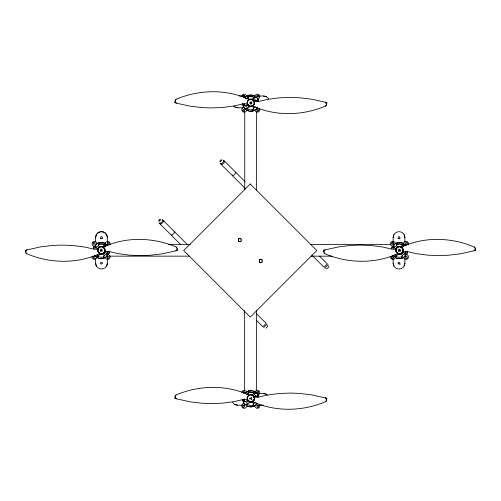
<?xml version="1.0" encoding="UTF-8"?>
<svg xmlns="http://www.w3.org/2000/svg" width="501" height="501" viewBox="0 0 501 501"><rect width="100%" height="100%" fill="white"/><g stroke="black" fill="none" stroke-linecap="round" stroke-linejoin="round"><path stroke-width="0.75" d="M99.674 247.25L96.731 249.222L93.793 249.166L84.97 247.068L73.159 245.509L61.391 245.083L52.53 245.446L40.725 246.855L25.257 250.268L26.196 253.331A1.409 1.334 0 0 0 26.747 253.713C49.737 263.526 76.778 264.083 99.674 253.675L99.674 253.224M103.206 253.224L103.206 253.675L106.149 251.471L109.086 251.527L117.917 253.625L129.721 255.184L141.489 255.616L150.35 255.247L162.155 253.838L177.623 250.425L176.684 247.362A1.409 1.334 0 0 0 176.139 246.987C153.212 237.224 125.67 236.434 103.206 247.25M249.028 395.452L249.028 395.001C226.133 384.586 199.091 385.144 176.095 394.963A1.409 1.334 0 0 0 175.544 395.339L174.611 398.401L190.079 401.815L201.884 403.224L210.746 403.593L222.513 403.161L234.318 401.602L243.142 399.504L246.085 399.447L249.028 401.652L249.028 400.944M249.028 100.056L249.028 99.348C226.133 88.946 199.085 89.485 176.095 99.311A1.409 1.334 0 0 0 175.544 99.693L174.611 102.755L190.079 106.168L201.884 107.577L210.746 107.94L222.513 107.515L234.318 105.955L243.142 103.857L246.085 103.801L249.028 105.999L249.028 105.548M252.56 400.944L252.56 401.652C275.45 412.054 302.498 411.515 325.487 401.689A1.409 1.334 0 0 0 326.038 401.307L326.978 398.245L311.509 394.832L299.704 393.423L290.837 393.06L279.07 393.485L267.265 395.045L258.441 397.143L255.497 397.199L252.56 395.001L252.56 395.452M252.56 105.548L252.56 105.999C275.456 116.414 302.498 115.856 325.487 106.037A1.409 1.334 0 0 0 326.038 105.661L327.015 102.611L311.509 99.185L299.704 97.776L290.837 97.407L279.07 97.839L267.265 99.398L258.441 101.496L255.497 101.553L252.56 99.348L252.56 100.056M397.794 247.25L394.851 249.222L391.914 249.166L383.083 247.068L371.279 245.509L359.511 245.083L350.65 245.446L338.845 246.855L323.377 250.268L324.316 253.331A1.409 1.334 0 0 0 324.861 253.713C347.851 263.539 374.905 264.077 397.794 253.675L397.794 253.224M102.135 242.54L99.223 242.716L97.257 243.53L95.572 244.82L95.547 247.243A6.676 6.676 0 0 0 94.883 248.853M400.255 242.54L397.343 242.716L395.377 243.53L393.686 244.82L393.667 247.243A6.676 6.676 0 0 0 392.997 248.853M103.15 247.287L102.586 247.031L104.44 248.584L104.859 250.963L104.089 252.617L102.586 253.663L100.77 253.825L98.678 252.617L97.852 250.35L98.328 248.584L98.083 249.147M252.034 99.605C253.356 99.185 256.343 104.884 252.041 106.218C250.275 106.895 248.133 105.893 247.513 104.108C246.717 103.575 248.12 100.187 247.538 101.697M401.263 247.287C399.817 246.58 403.111 248.202 402.817 249.141C403.405 250.7 402.716 252.585 401.263 253.406C398.345 255.322 394.525 251.439 396.46 248.59M100.526 258.629L103.438 258.453L107.095 256.349L107.27 253.544L105.448 252.228A9.688 9.688 0 0 0 105.078 251.834M249.974 111.178L252.892 111.009L254.859 110.195L256.543 108.899L256.631 107.496M249.974 406.825L252.892 406.655L254.859 405.841L256.543 404.545L256.631 403.142M398.646 258.629L401.558 258.453L405.215 256.349L405.39 253.544L403.568 252.228A9.688 9.688 0 0 0 403.192 251.834M104.909 250.35L104.891 250.35A3.532 3.532 0 0 1 99.618 253.406A3.532 3.532 0 0 1 99.618 247.287A3.532 3.532 0 0 1 104.909 250.35C105.273 251.477 102.736 254.195 104.421 252.103M254.364 102.899L254.339 102.899A3.532 3.532 0 0 1 249.066 105.955A3.532 3.532 0 0 1 249.066 99.843A3.532 3.532 0 0 1 254.364 102.899L253.888 104.665L252.041 106.218M252.598 395.489L252.034 395.251L253.537 396.278L254.364 398.545L253.888 400.312L252.041 401.865L250.218 402.021L248.127 400.819L247.3 398.545L247.776 396.779L247.538 397.349M252.041 401.865C253.612 402.115 254.596 397.932 254.308 399.159A3.532 3.532 0 0 1 248.565 401.251L247.538 399.748M403.029 250.35L403.011 250.35A3.532 3.532 0 0 1 397.738 253.406A3.532 3.532 0 0 1 397.738 247.287A3.532 3.532 0 0 1 403.029 250.35L402.56 252.109L400.706 253.663M93.424 248.74L94.1 246.924M95.616 237.549L96.405 234.606A5.88 5.88 0 0 1 106.594 234.606L107.383 237.549M109.237 252.429L108.56 254.245M391.544 248.74L392.22 246.924M393.135 244.532L393.135 237.549L393.924 234.606M404.902 258.491L404.902 263.144L404.119 266.087M407.357 252.429L406.68 254.245M100.77 253.825L100.181 253.644M250.218 106.375L249.63 106.199M250.218 402.021L249.63 401.846M398.89 253.825L398.301 253.644M402.096 252.51C403.499 253.612 401.094 253.537 401.326 253.675L404.269 251.471L407.207 251.527L416.03 253.625L427.841 255.184L439.609 255.616L448.47 255.247L460.275 253.838L475.743 250.425L474.804 247.362A1.409 1.334 0 0 0 474.253 246.987C451.332 237.224 423.783 236.434 401.326 247.25M99.749 247.187A2.317 2.317 0 0 1 98.634 245.39L99.486 242.678L98.371 244.645C100.569 243.505 103.45 243.743 105.36 245.333M102.993 253.838A2.217 2.217 0 0 1 104.033 255.779L103.175 258.491L103.926 257.426M247.538 98.277L248.083 97.939L248.934 95.228L248.195 96.543M255.41 106.688L253.481 108.335L252.629 111.04L253.374 109.982M255.41 402.334L253.481 403.981L252.629 406.693L253.374 405.628M401.113 253.838A2.217 2.217 0 0 1 402.153 255.779L401.295 258.491L402.04 257.426M107.784 252.31L107.114 253.926A6.676 6.676 0 0 0 107.984 251.164M106.594 266.087L107.383 263.144L107.383 256.518M253.788 100.933L253.281 100.05M253.788 396.585L253.281 395.702M405.898 252.31L405.234 253.926A6.676 6.676 0 0 0 406.104 251.164M396.203 249.147L396.441 248.584M247.525 104.421L247.381 104.722A2.317 2.317 0 0 1 245.584 105.836L242.879 104.978M247.525 400.074L247.381 400.368A2.317 2.317 0 0 1 245.584 401.483L242.879 400.631M98.027 257.107L97.67 257.815L99.486 258.491M232.708 174.955L232.52 175.3A2.461 0.532 -45 0 0 232.89 175.669L233.635 175.193A2.305 0.501 -45 0 0 235.295 173.528L235.771 172.782A2.461 0.532 -45 0 0 235.401 172.419L235.063 172.607M248.195 392.189L248.934 390.88L248.083 393.586L247.538 393.924M395.709 249.335L394.763 248.239A9.688 9.688 0 0 1 394.356 247.644L396.748 245.39L396.491 244.645L397.606 242.678L396.748 245.39A2.317 2.317 0 0 0 397.863 247.187M99.618 253.406L98.083 251.546M94.921 255.504L95.572 256.349L97.989 256.368L98.39 255.679A9.688 9.688 0 0 0 99.417 254.94L100.789 253.744M249.066 105.955L247.538 104.102M249.066 401.602L248.145 400.8M242.716 399.397L243.724 402.86L245.02 404.545L247.444 404.57L247.838 403.881A9.688 9.688 0 0 0 248.865 403.136L250.243 401.946M393.041 255.504L393.686 256.349L396.109 256.368L396.51 255.679A9.688 9.688 0 0 0 397.531 254.94L398.909 253.744M397.738 253.406L396.441 252.109L396.811 252.604M25.595 252.009L26.998 249.817M175.882 250.876L177.285 248.684M323.715 252.009L325.118 249.817M474.002 250.876L475.405 248.684M95.816 246.899L95.547 247.243L96.236 247.644A9.688 9.688 0 0 0 96.643 248.239L97.589 249.335M248.746 105.987L247.776 105.924L248.283 105.047M253.788 105.924L252.817 105.987M248.797 401.577L247.776 401.577L248.283 400.694M253.788 401.577L252.767 401.577M393.93 246.899L393.667 247.243L394.356 247.644L393.686 244.82M103.638 247.657L104.696 249.141M253.086 100.213L254.132 101.697M248.565 401.251L248.577 401.238A3.532 3.532 0 0 1 249.623 395.233A3.532 3.532 0 0 1 254.308 399.159L254.289 399.159M253.086 395.859L254.132 397.349M401.758 247.657L402.817 249.141M107.74 245.665L107.095 244.82L104.671 244.801L102.974 246.467A9.688 9.688 0 0 0 102.58 246.843M254.082 97.338L252.423 99.016A9.688 9.688 0 0 0 252.028 99.392M254.182 397.199A2.317 2.317 0 0 1 255.98 396.084L258.685 396.942L257.84 394.713L256.543 393.022L254.12 393.003L252.423 394.669A9.688 9.688 0 0 0 252.028 395.038M405.86 245.665L405.215 244.82L402.791 244.801L401.094 246.467A9.688 9.688 0 0 0 400.7 246.843M104.552 243.555L106.494 241.614A2.449 2.449 0 0 1 109.825 244.939M243.499 107.089L242.046 108.542A2.449 2.449 0 0 0 245.371 111.873L247.312 109.932M254.251 96.342L256.193 94.401A2.449 2.449 0 0 1 259.518 97.726L257.577 99.668M97.62 257.145L95.678 259.086A2.449 2.449 0 0 1 92.146 256.243M263.683 327.56L267.014 324.228M324.836 268.066L328.168 264.735M265.956 328.168L267.622 326.502M327.109 268.674L328.775 267.008M402.967 243.555L404.908 241.614A2.449 2.449 0 0 1 408.24 244.939M243.987 402.785L242.046 404.727A2.449 2.449 0 0 0 245.371 408.052L247.312 406.111M254.733 392.039L256.193 390.58A2.449 2.449 0 0 1 259.518 393.911L257.577 395.853M396.034 257.145L394.093 259.086A2.449 2.449 0 0 1 390.561 256.243M175.3 100.094L176.095 99.311M325.487 106.037L326.283 105.26M175.3 395.74L176.095 394.963M325.487 401.689L326.283 400.906M249.867 106.544L248.865 107.49A9.688 9.688 0 0 1 247.838 108.229L245.02 108.899L243.724 107.208L242.716 103.751M248.127 105.166L249.078 105.936M253.519 396.291L253.888 396.779M245.352 98.785L245.02 97.376L246.705 96.079L248.671 95.265L251.59 95.096M246.624 98.979L248.083 97.939A2.317 2.317 0 0 0 248.847 99.48M246.624 394.625L248.083 393.586A2.317 2.317 0 0 0 248.847 395.126M103.638 253.036L102.586 253.663M252.598 401.602L253.099 401.251M98.634 245.39L96.236 247.644L95.572 244.82M104.033 255.779L106.525 253.281L107.095 256.349M396.491 244.645C398.69 243.505 401.57 243.743 403.48 245.333M402.153 255.779L404.645 253.281L405.215 256.349M396.185 251.552L396.46 252.103M95.572 256.349L98.39 255.679L97.169 254.746M393.686 256.349L396.51 255.679L394.826 254.132M245.02 404.545L247.838 403.881L245.584 401.483M255.98 100.438L253.481 97.939L256.543 97.376L257.84 99.06L258.685 101.29L255.98 100.438A2.317 2.317 0 0 0 254.182 101.553M105.492 246.423L104.033 245.39L107.095 244.82M403.612 246.423L402.153 245.39L405.215 244.82M255.98 396.084L253.481 393.586L256.543 393.022M247.356 103.513L247.325 102.899M97.908 250.963L97.87 250.35M247.356 399.159L247.325 398.545M249.053 392.333L250.782 392.108L254.12 393.003A6.676 6.676 0 0 0 247.957 392.734M250.832 402.078L251.446 402.021M251.446 106.375L250.832 106.406M101.384 253.875L101.997 253.825M399.504 253.875L400.111 253.825M239.403 96.017L244.864 96.017M256.499 96.017L263.476 96.017L266.419 96.806M234.944 106.995L237.881 107.784L243.311 107.784M168.361 244.425L190.261 244.425M310.257 244.425L390.824 244.425M109.694 256.155L189.478 256.155M311.04 256.155L332.157 256.155M257.032 393.417L263.238 393.417L266.175 394.206M234.7 404.395L237.643 405.184L244.62 405.184M257.032 405.184L263.238 405.184M247.957 97.088A6.676 6.676 0 0 1 254.12 97.351L256.543 97.376M245.02 108.899L247.444 108.917A6.676 6.676 0 0 0 253.606 109.187M252.636 95.234L254.445 95.91M248.934 111.04L247.125 110.364M401.301 242.678L403.111 243.354M397.606 258.491L395.79 257.815M325.894 268.674L326.502 268.755M103.181 242.678L104.991 243.354M251.59 390.742L248.671 390.912L245.02 393.022A8.148 8.148 0 0 1 258.654 396.673M252.636 390.88L254.445 391.557M248.934 406.693L247.125 406.01M254.12 97.351L250.782 96.461L247.826 97.194L248.083 97.939M103.983 252.51L104.246 253.493L103.256 253.23M246.749 108.391L247.444 108.917L247.838 108.229L245.584 105.836M474.253 246.987L475.048 247.763M324.072 252.93L324.861 253.713M176.139 246.987L176.928 247.763M25.952 252.93L26.747 253.713M396.034 243.555L394.093 241.614A2.449 2.449 0 0 0 390.761 244.939L392.703 246.88M406.781 254.301L408.24 255.754A2.449 2.449 0 0 1 404.908 259.086L402.967 257.145M247.312 96.342L245.371 94.401A2.449 2.449 0 0 0 241.751 96.724M254.251 109.932L256.193 111.873A2.449 2.449 0 0 0 259.518 108.542M224.498 161.065L245.183 181.75M319.613 256.186L327.335 263.902L324.009 267.233L312.43 255.654M221.166 164.397L245.164 188.389M163.345 220.559L187.336 244.551M256.255 313.476L266.181 323.395L262.856 326.727L256.788 320.659M160.013 223.891L180.698 244.576M246.83 392.039L245.371 390.58A2.449 2.449 0 0 0 241.77 392.383M97.62 243.555L95.678 241.614A2.449 2.449 0 0 0 92.353 244.939L94.294 246.88M108.366 254.301L109.825 255.754A2.449 2.449 0 0 1 106.494 259.086L105.041 257.627M254.251 406.111L256.193 408.052A2.449 2.449 0 0 0 259.518 404.727M397.418 247.732L396.535 247.669L396.535 248.502M99.298 247.732L98.421 247.669L98.421 248.502M325.237 102.148L326.639 104.34M174.949 101.014L176.352 103.206M325.237 397.794L326.639 399.986M174.949 396.66L176.352 398.852M404.119 234.606L404.902 237.549L404.902 242.202M393.924 266.087L393.135 263.144L393.135 256.55M244.331 104.866L244.764 105.911M244.331 400.512L244.764 401.564M96.405 266.087L95.616 263.144L95.616 258.491M256.261 107.364L256.543 108.899M256.261 403.017L256.543 404.545M328.775 265.793L328.856 266.4M267.622 325.287L267.703 325.894M256.487 111.66L256.487 190.662M256.374 310.539L256.374 391.106M244.757 111.66L244.757 189.879M244.645 310.539L244.645 390.323M107.383 244.532L107.383 237.524A5.88 5.88 0 0 0 101.496 231.637A5.88 5.88 0 0 0 95.616 237.524L95.616 242.202M102.135 251.251A1.177 1.177 0 0 1 101.972 251.364M100.977 251.452A1.177 1.177 0 0 1 100.626 251.251M100.482 251.101A1.177 1.177 0 0 1 100.275 250.75M100.363 249.761A1.177 1.177 0 0 1 100.482 249.592M100.977 249.241A1.177 1.177 0 0 1 101.784 249.241M102.486 249.943A1.177 1.177 0 0 1 102.561 250.35M104.296 252.404A3.532 3.532 0 0 1 99.474 253.7M98.183 248.878A3.532 3.532 0 0 1 98.973 247.939M109.45 251.295A8.148 8.148 0 0 1 94.658 255.26M93.462 248.477A8.148 8.148 0 0 1 108.009 245.91M104.158 256.637A6.676 6.676 0 0 1 97.989 256.368M98.509 244.532A6.676 6.676 0 0 1 104.671 244.801M400.606 250.75A1.177 1.177 0 0 1 400.518 250.938M400.255 251.251A1.177 1.177 0 0 1 400.086 251.364M399.097 251.452A1.177 1.177 0 0 1 398.746 251.251M398.602 251.101A1.177 1.177 0 0 1 398.395 250.75M398.483 249.761A1.177 1.177 0 0 1 398.602 249.592M399.097 249.241A1.177 1.177 0 0 1 399.904 249.241M400.518 249.761A1.177 1.177 0 0 1 400.675 250.35M402.416 252.404A3.532 3.532 0 0 1 397.594 253.7M396.304 248.878A3.532 3.532 0 0 1 397.093 247.939M407.57 251.295A8.148 8.148 0 0 1 392.771 255.26M391.582 248.477A8.148 8.148 0 0 1 406.129 245.91M402.272 256.637A6.676 6.676 0 0 1 396.109 256.368M396.629 244.532A6.676 6.676 0 0 1 402.791 244.801M251.853 399.134A1.177 1.177 0 0 1 251.734 399.303M251.421 399.566A1.177 1.177 0 0 1 251.233 399.654M249.723 398.953A1.177 1.177 0 0 1 249.723 398.145M251.233 397.443A1.177 1.177 0 0 1 251.421 397.531M251.734 397.794A1.177 1.177 0 0 1 251.853 397.957M252.961 401.545A3.532 3.532 0 0 1 247.375 400.048M252.579 401.094A2.943 2.943 0 0 1 252.16 401.389M251.696 401.608A2.943 2.943 0 0 1 249.686 401.608M249.222 401.389A2.943 2.943 0 0 1 248.797 401.094M248.145 400.312A2.943 2.943 0 0 1 247.926 399.848M257.458 403.455A8.148 8.148 0 0 1 242.666 399.491M253.606 404.833A6.676 6.676 0 0 1 247.444 404.57M244.732 401.608A6.676 6.676 0 0 1 244.106 398.783M256.831 395.959A6.676 6.676 0 0 1 257.232 397.055M251.583 401.721A2.217 2.217 0 0 1 253.481 403.981M251.853 103.488A1.177 1.177 0 0 1 251.734 103.657M251.421 103.92A1.177 1.177 0 0 1 251.233 104.008M250.832 104.076A1.177 1.177 0 0 1 250.243 103.92M249.723 103.3A1.177 1.177 0 0 1 249.655 102.899M250.074 101.997A1.177 1.177 0 0 1 250.243 101.878M251.233 101.797A1.177 1.177 0 0 1 251.59 101.997M251.734 102.141A1.177 1.177 0 0 1 251.94 102.498M252.961 105.899A3.532 3.532 0 0 1 247.375 104.402M252.579 105.448A2.943 2.943 0 0 1 252.16 105.742M251.696 105.955A2.943 2.943 0 0 1 249.686 105.955M249.222 105.742A2.943 2.943 0 0 1 248.44 105.085M257.84 107.208A8.148 8.148 0 0 1 242.634 103.137M245.02 97.376A8.148 8.148 0 0 1 258.654 101.027M244.732 105.961A6.676 6.676 0 0 1 244.131 103.72M256.831 100.313A6.676 6.676 0 0 1 257.232 101.409M251.583 106.068A2.217 2.217 0 0 1 253.481 108.335M245.07 98.133A1.766 1.766 0 0 1 245.346 97.758M256.575 404.144A1.766 1.766 0 0 1 254.721 405.228M243.267 393.009A0.883 0.883 0 0 1 243.148 391.569A0.883 0.883 0 0 1 244.538 391.945A0.883 0.883 0 0 1 243.705 393.128M393.792 245.34A1.766 1.766 0 0 1 394.062 244.97M95.209 245.772A1.766 1.766 0 0 1 96.43 244.494M107.383 263.119A5.88 5.88 0 0 1 101.496 268.999A5.88 5.88 0 0 1 95.616 263.119M404.902 263.144A5.88 5.88 0 0 1 399.021 269.024A5.88 5.88 0 0 1 393.135 263.144M393.135 237.549A5.88 5.88 0 0 1 399.021 231.669A5.88 5.88 0 0 1 404.902 237.549M263.476 96.017A5.88 5.88 0 0 1 268.574 98.96M237.881 107.784A5.88 5.88 0 0 1 233.723 106.062M263.238 393.417A5.88 5.88 0 0 1 267.396 395.139M237.643 405.184A5.88 5.88 0 0 1 232.545 402.24M400.061 238.589A1.472 1.472 0 0 1 399.754 238.827M398.289 238.827A1.472 1.472 0 0 1 397.982 238.589M400.142 264.102A1.472 1.472 0 0 1 399.854 264.359M102.542 238.564A1.472 1.472 0 0 1 102.235 238.795M100.764 238.795A1.472 1.472 0 0 1 100.457 238.564M162.017 219.676A2.355 0.996 -45 0 1 161.629 222.175A2.355 0.996 -45 0 1 159.13 222.563M162.769 220.434A2.355 0.996 -45 0 1 162.38 222.926A2.355 0.996 -45 0 1 159.888 223.314M174.248 231.913A2.461 0.532 -45 0 1 174.617 232.282L174.141 233.021A2.305 0.501 -45 0 1 172.476 234.687L171.737 235.163A2.461 0.532 -45 0 1 171.367 234.794M223.17 160.182A2.355 0.996 -45 0 1 222.782 162.681A2.355 0.996 -45 0 1 220.283 163.063M223.515 161.059A2.355 0.996 -45 0 1 224.504 162.048A2.355 0.996 -45 0 1 222.156 164.403A2.355 0.996 -45 0 1 221.16 163.407M241.294 240.931A1.753 1.753 0 0 1 241.019 241.294M240.655 241.57A1.753 1.753 0 0 1 240.23 241.745M239.321 241.745A1.753 1.753 0 0 1 238.902 241.57M238.539 241.294A1.753 1.753 0 0 1 238.257 240.931M238.257 239.177A1.753 1.753 0 0 1 238.539 238.814M238.902 238.532A1.753 1.753 0 0 1 240.655 238.532M241.019 238.814A1.753 1.753 0 0 1 241.294 239.177M262.261 261.898A1.753 1.753 0 0 1 261.985 262.261M261.622 262.537A1.753 1.753 0 0 1 259.869 262.537M259.505 262.261A1.753 1.753 0 0 1 259.224 261.898M259.224 260.138A1.753 1.753 0 0 1 259.505 259.775M259.869 259.499A1.753 1.753 0 0 1 261.622 259.499M261.985 259.775A1.753 1.753 0 0 1 262.261 260.138M100.801 250.243C101.716 252.423 102.404 248.509 100.801 250.243M250.256 102.799C251.164 104.978 251.859 101.058 250.256 102.799M250.256 398.445C251.164 400.625 251.859 396.711 250.256 398.445M398.921 250.243C399.836 252.423 400.524 248.509 398.921 250.243M250.262 183.973L183.698 250.538L250.262 317.102L316.826 250.538L250.262 183.973M396.047 250.957L395.972 250.35L396.047 250.957M99.555 253.606A3.764 3.764 0 0 0 105.204 250.35A3.764 3.764 0 0 0 99.555 247.087A3.764 3.764 0 0 0 99.555 253.606M397.675 253.606A3.764 3.764 0 0 0 403.324 250.35A3.764 3.764 0 0 0 397.675 247.087A3.764 3.764 0 0 0 397.675 253.606M248.133 400.988A3.764 3.764 0 0 0 254.433 399.297A3.764 3.764 0 0 0 249.817 394.688A3.764 3.764 0 0 0 248.133 400.988M248.909 105.936A3.764 3.764 0 0 0 254.558 102.674A3.764 3.764 0 0 0 248.909 99.417A3.764 3.764 0 0 0 248.909 105.936M243.179 110.915A0.883 0.883 0 0 0 244.582 110.32A0.883 0.883 0 0 0 243.367 109.393A0.883 0.883 0 0 0 243.179 110.915M257.245 96.699A0.883 0.883 0 0 0 258.71 96.273A0.883 0.883 0 0 0 257.608 95.215A0.883 0.883 0 0 0 257.245 96.699M257.395 110.965A0.883 0.883 0 0 0 258.735 110.233A0.883 0.883 0 0 0 257.433 109.437A0.883 0.883 0 0 0 257.395 110.965M243.267 96.825A0.883 0.883 0 0 0 244.594 96.067A0.883 0.883 0 0 0 243.273 95.296A0.883 0.883 0 0 0 243.267 96.825M243.179 407.094A0.883 0.883 0 0 0 244.582 406.499A0.883 0.883 0 0 0 243.367 405.578A0.883 0.883 0 0 0 243.179 407.094M257.245 392.884A0.883 0.883 0 0 0 258.71 392.452A0.883 0.883 0 0 0 257.608 391.4A0.883 0.883 0 0 0 257.245 392.884M257.395 407.144A0.883 0.883 0 0 0 258.735 406.411A0.883 0.883 0 0 0 257.433 405.616A0.883 0.883 0 0 0 257.395 407.144M391.895 258.121A0.883 0.883 0 0 0 393.304 257.527A0.883 0.883 0 0 0 392.083 256.606A0.883 0.883 0 0 0 391.895 258.121M405.96 243.912A0.883 0.883 0 0 0 407.432 243.486A0.883 0.883 0 0 0 406.324 242.428A0.883 0.883 0 0 0 405.96 243.912M406.111 258.172A0.883 0.883 0 0 0 407.457 257.439A0.883 0.883 0 0 0 406.148 256.644A0.883 0.883 0 0 0 406.111 258.172M391.982 244.037A0.883 0.883 0 0 0 393.31 243.279A0.883 0.883 0 0 0 391.989 242.509A0.883 0.883 0 0 0 391.982 244.037M93.48 258.121A0.883 0.883 0 0 0 94.889 257.527A0.883 0.883 0 0 0 93.674 256.606A0.883 0.883 0 0 0 93.48 258.121M107.552 243.912A0.883 0.883 0 0 0 109.018 243.486A0.883 0.883 0 0 0 107.915 242.428A0.883 0.883 0 0 0 107.552 243.912M107.702 258.172A0.883 0.883 0 0 0 109.043 257.439A0.883 0.883 0 0 0 107.74 256.644A0.883 0.883 0 0 0 107.702 258.172M93.568 244.037A0.883 0.883 0 0 0 94.896 243.279A0.883 0.883 0 0 0 93.574 242.509A0.883 0.883 0 0 0 93.568 244.037M100.876 238.175A0.883 0.883 0 0 0 102.354 237.781A0.883 0.883 0 0 0 101.271 236.697A0.883 0.883 0 0 0 100.876 238.175M100.876 263.77A0.883 0.883 0 0 0 102.354 263.369A0.883 0.883 0 0 0 101.271 262.292A0.883 0.883 0 0 0 100.876 263.77M398.395 238.175A0.883 0.883 0 0 0 399.873 237.781A0.883 0.883 0 0 0 398.79 236.697A0.883 0.883 0 0 0 398.395 238.175M398.395 263.77A0.883 0.883 0 0 0 399.873 263.369A0.883 0.883 0 0 0 398.79 262.292A0.883 0.883 0 0 0 398.395 263.77M238.827 241.175A1.472 1.472 0 0 0 241.225 240.317A1.472 1.472 0 0 0 239.284 238.67A1.472 1.472 0 0 0 238.827 241.175M259.712 262.067A1.472 1.472 0 0 0 262.167 261.384A1.472 1.472 0 0 0 260.351 259.599A1.472 1.472 0 0 0 259.712 262.067M159.506 220.885A1.177 0.495 -45 0 0 160.452 219.332A1.177 0.495 -45 0 0 158.898 220.277A1.177 0.495 -45 0 0 159.506 220.885M220.659 161.391A1.177 0.495 -45 0 0 221.605 159.838A1.177 0.495 -45 0 0 220.052 160.783A1.177 0.495 -45 0 0 220.659 161.391"/></g></svg>
